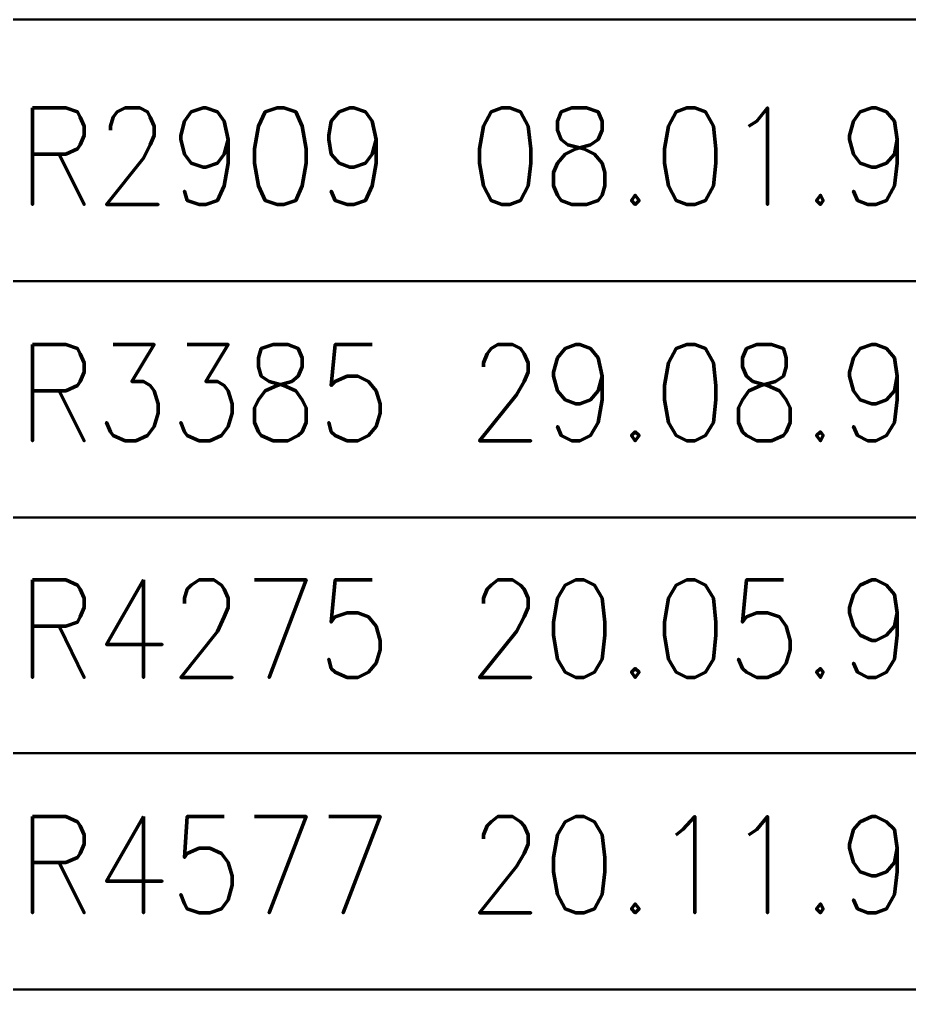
# Model space of a CAD drawing. Header units: millimetres. Extents: x 20 to 2064, y 18 to 2964.
# Drawn here: x 259.1 to 495, y 2706.7 to 2963.8 of the extents above; entities that cross this region are included whole.
import ezdxf

# ---------------------------------------------------------------- set-up
doc = ezdxf.new("R2010")
doc.units = ezdxf.units.MM
doc.header["$MEASUREMENT"] = 0
doc.layers.get('0').update_dxf_attribs({"linetype": 'CONTINUOUS'})

msp = doc.modelspace()

# ---------------------------------------------------------------- linework, layer by layer
at = {"color": 0, "linetype": 'Continuous', "lineweight": 40, "true_color": 0x000007}
for points in [[(66.47, 2963.75), (2017.37, 2963.75)], [(151.22, 2894.39), (1257.9, 2894.39)], [(151.22, 2831.73), (1257.9, 2831.73)], [(151.22, 2769.33), (1257.9, 2769.33)], [(66.47, 2706.68), (2017.37, 2706.68)]]:
    msp.add_lwpolyline(points, close=True, dxfattribs=at)
at = {"color": 0, "linetype": 'Continuous', "lineweight": 158, "true_color": 0x000007}
for points in [[(262.62, 2940.33), (262.62, 2914.75)], [(262.62, 2940.33), (271.38, 2940.33)], [(271.38, 2940.33), (271.38, 2940.33)], [(271.38, 2940.33), (274.52, 2939.28)], [(274.52, 2939.28), (274.52, 2939.28)], [(274.52, 2939.28), (275.22, 2937.88)], [(283.99, 2937.88), (285.04, 2939.28)], [(285.04, 2939.28), (287.14, 2940.33)], [(285.04, 2939.28), (285.04, 2939.28)], [(287.14, 2940.33), (287.14, 2940.33)], [(287.14, 2940.33), (290.99, 2940.33)], [(290.99, 2940.33), (290.99, 2940.33)], [(290.99, 2940.33), (293.09, 2939.28)], [(293.09, 2939.28), (293.09, 2939.28)], [(293.09, 2939.28), (293.8, 2937.88)], [(302.9, 2936.83), (304.65, 2939.28)], [(304.65, 2939.28), (307.8, 2940.33)], [(304.65, 2939.28), (304.65, 2939.28)], [(307.8, 2940.33), (307.8, 2940.33)], [(307.8, 2940.33), (308.51, 2940.33)], [(308.51, 2940.33), (308.51, 2940.33)], [(308.51, 2940.33), (311.65, 2939.28)], [(311.65, 2939.28), (311.65, 2939.28)], [(311.65, 2939.28), (313.41, 2936.83)], [(324.27, 2939.28), (322.51, 2935.43)], [(327.43, 2940.33), (324.27, 2939.28)], [(324.27, 2939.28), (324.27, 2939.28)], [(329.17, 2940.33), (327.43, 2940.33)], [(327.43, 2940.33), (327.43, 2940.33)], [(332.33, 2939.28), (329.17, 2940.33)], [(329.17, 2940.33), (329.17, 2940.33)], [(334.07, 2935.43), (332.33, 2939.28)], [(332.33, 2939.28), (332.33, 2939.28)], [(341.78, 2936.83), (343.88, 2939.28)], [(343.88, 2939.28), (346.69, 2940.33)], [(343.88, 2939.28), (343.88, 2939.28)], [(346.69, 2940.33), (346.69, 2940.33)], [(346.69, 2940.33), (347.74, 2940.33)], [(347.74, 2940.33), (347.74, 2940.33)], [(347.74, 2940.33), (350.88, 2939.28)], [(350.88, 2939.28), (350.88, 2939.28)], [(350.88, 2939.28), (352.64, 2936.83)], [(384.17, 2939.28), (382.07, 2935.43)], [(386.98, 2940.33), (384.17, 2939.28)], [(384.17, 2939.28), (384.17, 2939.28)], [(389.07, 2940.33), (386.98, 2940.33)], [(386.98, 2940.33), (386.98, 2940.33)], [(391.88, 2939.28), (389.07, 2940.33)], [(389.07, 2940.33), (389.07, 2940.33)], [(393.98, 2935.43), (391.88, 2939.28)], [(391.88, 2939.28), (391.88, 2939.28)], [(402.74, 2939.28), (401.69, 2936.83)], [(405.54, 2940.33), (402.74, 2939.28)], [(402.74, 2939.28), (402.74, 2939.28)], [(409.4, 2940.33), (405.54, 2940.33)], [(405.54, 2940.33), (405.54, 2940.33)], [(412.54, 2939.28), (409.4, 2940.33)], [(409.4, 2940.33), (409.4, 2940.33)], [(413.59, 2936.83), (412.54, 2939.28)], [(412.54, 2939.28), (412.54, 2939.28)], [(433.22, 2939.28), (431.11, 2935.43)], [(436.01, 2940.33), (433.22, 2939.28)], [(433.22, 2939.28), (433.22, 2939.28)], [(438.12, 2940.33), (436.01, 2940.33)], [(436.01, 2940.33), (436.01, 2940.33)], [(440.93, 2939.28), (438.12, 2940.33)], [(438.12, 2940.33), (438.12, 2940.33)], [(443.03, 2935.43), (440.93, 2939.28)], [(440.93, 2939.28), (440.93, 2939.28)], [(454.59, 2936.83), (457.38, 2940.33)], [(457.38, 2940.33), (457.38, 2940.33)], [(457.38, 2940.33), (457.38, 2914.75)], [(480.16, 2936.83), (481.91, 2939.28)], [(481.91, 2939.28), (485.06, 2940.33)], [(481.91, 2939.28), (481.91, 2939.28)], [(485.06, 2940.33), (485.06, 2940.33)], [(485.06, 2940.33), (486.11, 2940.33)], [(486.11, 2940.33), (486.11, 2940.33)], [(486.11, 2940.33), (488.91, 2939.28)], [(488.91, 2939.28), (488.91, 2939.28)], [(488.91, 2939.28), (491.01, 2936.83)], [(275.22, 2937.88), (275.22, 2937.88)], [(275.22, 2937.88), (276.28, 2935.43)], [(283.28, 2935.43), (283.99, 2937.88)], [(283.99, 2937.88), (283.99, 2937.88)], [(293.8, 2937.88), (293.8, 2937.88)], [(293.8, 2937.88), (294.83, 2935.43)], [(301.85, 2932.98), (302.9, 2936.83)], [(302.9, 2936.83), (302.9, 2936.83)], [(313.41, 2936.83), (313.41, 2936.83)], [(313.41, 2936.83), (314.46, 2931.93)], [(341.09, 2932.98), (341.78, 2936.83)], [(341.78, 2936.83), (341.78, 2936.83)], [(352.64, 2936.83), (352.64, 2936.83)], [(352.64, 2936.83), (353.7, 2931.93)], [(401.69, 2936.83), (401.69, 2936.83)], [(401.69, 2936.83), (401.69, 2934.38)], [(413.59, 2934.38), (413.59, 2936.83)], [(413.59, 2936.83), (413.59, 2936.83)], [(452.48, 2935.43), (454.59, 2936.83)], [(454.59, 2936.83), (454.59, 2936.83)], [(479.11, 2932.98), (480.16, 2936.83)], [(480.16, 2936.83), (480.16, 2936.83)], [(491.01, 2936.83), (491.01, 2936.83)], [(491.01, 2936.83), (491.72, 2931.93)], [(276.28, 2935.43), (276.28, 2935.43)], [(276.28, 2935.43), (276.28, 2932.98)], [(283.28, 2934.38), (283.28, 2935.43)], [(283.28, 2935.43), (283.28, 2935.43)], [(294.83, 2935.43), (294.83, 2935.43)], [(294.83, 2935.43), (294.83, 2932.98)], [(322.51, 2935.43), (321.46, 2929.47)], [(322.51, 2935.43), (322.51, 2935.43)], [(335.12, 2929.47), (334.07, 2935.43)], [(334.07, 2935.43), (334.07, 2935.43)], [(382.07, 2935.43), (381.01, 2929.47)], [(382.07, 2935.43), (382.07, 2935.43)], [(394.67, 2929.47), (393.98, 2935.43)], [(393.98, 2935.43), (393.98, 2935.43)], [(401.69, 2934.38), (401.69, 2934.38)], [(401.69, 2934.38), (402.74, 2931.93)], [(412.54, 2931.93), (413.59, 2934.38)], [(413.59, 2934.38), (413.59, 2934.38)], [(431.11, 2935.43), (430.06, 2929.47)], [(431.11, 2935.43), (431.11, 2935.43)], [(443.72, 2929.47), (443.03, 2935.43)], [(443.03, 2935.43), (443.03, 2935.43)], [(276.28, 2932.98), (275.22, 2930.52)], [(276.28, 2932.98), (276.28, 2932.98)], [(294.83, 2932.98), (293.8, 2930.52)], [(294.83, 2932.98), (294.83, 2932.98)], [(301.85, 2931.93), (301.85, 2932.98)], [(301.85, 2932.98), (301.85, 2932.98)], [(302.9, 2928.07), (301.85, 2931.93)], [(301.85, 2931.93), (301.85, 2931.93)], [(314.46, 2931.93), (313.41, 2928.07)], [(314.46, 2931.93), (314.46, 2931.93)], [(314.46, 2931.93), (314.46, 2925.62)], [(341.09, 2931.93), (341.09, 2932.98)], [(341.09, 2932.98), (341.09, 2932.98)], [(341.78, 2928.07), (341.09, 2931.93)], [(341.09, 2931.93), (341.09, 2931.93)], [(353.7, 2931.93), (352.64, 2928.07)], [(353.7, 2931.93), (353.7, 2931.93)], [(353.7, 2931.93), (353.7, 2925.62)], [(402.74, 2931.93), (402.74, 2931.93)], [(402.74, 2931.93), (404.49, 2930.52)], [(410.45, 2930.52), (412.54, 2931.93)], [(412.54, 2931.93), (412.54, 2931.93)], [(479.11, 2931.93), (479.11, 2932.98)], [(479.11, 2932.98), (479.11, 2932.98)], [(480.16, 2928.07), (479.11, 2931.93)], [(479.11, 2931.93), (479.11, 2931.93)], [(491.72, 2931.93), (491.01, 2928.07)], [(491.72, 2931.93), (491.72, 2931.93)], [(491.72, 2931.93), (491.72, 2925.62)], [(274.52, 2929.47), (271.38, 2928.07)], [(275.22, 2930.52), (274.52, 2929.47)], [(274.52, 2929.47), (274.52, 2929.47)], [(275.22, 2930.52), (275.22, 2930.52)], [(293.8, 2930.52), (292.04, 2927.02)], [(293.8, 2930.52), (293.8, 2930.52)], [(321.46, 2929.47), (321.46, 2929.47)], [(321.46, 2929.47), (321.46, 2925.62)], [(335.12, 2925.62), (335.12, 2929.47)], [(335.12, 2929.47), (335.12, 2929.47)], [(381.01, 2929.47), (381.01, 2929.47)], [(381.01, 2929.47), (381.01, 2925.62)], [(394.67, 2925.62), (394.67, 2929.47)], [(394.67, 2929.47), (394.67, 2929.47)], [(403.8, 2928.07), (406.59, 2929.47)], [(404.49, 2930.52), (404.49, 2930.52)], [(404.49, 2930.52), (408.69, 2929.47)], [(406.59, 2929.47), (410.45, 2930.52)], [(406.59, 2929.47), (406.59, 2929.47)], [(408.69, 2929.47), (408.69, 2929.47)], [(408.69, 2929.47), (411.49, 2928.07)], [(410.45, 2930.52), (410.45, 2930.52)], [(430.06, 2929.47), (430.06, 2929.47)], [(430.06, 2929.47), (430.06, 2925.62)], [(443.72, 2925.62), (443.72, 2929.47)], [(443.72, 2929.47), (443.72, 2929.47)], [(271.38, 2928.07), (262.62, 2928.07)], [(262.62, 2928.07), (262.62, 2928.07)], [(269.62, 2928.07), (276.28, 2914.75)], [(271.38, 2928.07), (271.38, 2928.07)], [(292.04, 2927.02), (282.23, 2914.75)], [(292.04, 2927.02), (292.04, 2927.02)], [(304.65, 2925.62), (302.9, 2928.07)], [(302.9, 2928.07), (302.9, 2928.07)], [(307.8, 2924.57), (304.65, 2925.62)], [(304.65, 2925.62), (304.65, 2925.62)], [(311.65, 2925.62), (308.51, 2924.57)], [(313.41, 2928.07), (311.65, 2925.62)], [(311.65, 2925.62), (311.65, 2925.62)], [(313.41, 2928.07), (313.41, 2928.07)], [(314.46, 2925.62), (313.41, 2919.67)], [(314.46, 2925.62), (314.46, 2925.62)], [(321.46, 2925.62), (321.46, 2925.62)], [(321.46, 2925.62), (322.51, 2919.67)], [(334.07, 2919.67), (335.12, 2925.62)], [(335.12, 2925.62), (335.12, 2925.62)], [(343.88, 2925.62), (341.78, 2928.07)], [(341.78, 2928.07), (341.78, 2928.07)], [(346.69, 2924.57), (343.88, 2925.62)], [(343.88, 2925.62), (343.88, 2925.62)], [(350.88, 2925.62), (347.74, 2924.57)], [(352.64, 2928.07), (350.88, 2925.62)], [(350.88, 2925.62), (350.88, 2925.62)], [(352.64, 2928.07), (352.64, 2928.07)], [(353.7, 2925.62), (352.64, 2919.67)], [(353.7, 2925.62), (353.7, 2925.62)], [(381.01, 2925.62), (381.01, 2925.62)], [(381.01, 2925.62), (382.07, 2919.67)], [(393.98, 2919.67), (394.67, 2925.62)], [(394.67, 2925.62), (394.67, 2925.62)], [(400.64, 2923.17), (401.69, 2925.62)], [(401.69, 2925.62), (403.8, 2928.07)], [(401.69, 2925.62), (401.69, 2925.62)], [(403.8, 2928.07), (403.8, 2928.07)], [(411.49, 2928.07), (411.49, 2928.07)], [(411.49, 2928.07), (413.59, 2925.62)], [(413.59, 2925.62), (413.59, 2925.62)], [(413.59, 2925.62), (414.3, 2923.17)], [(430.06, 2925.62), (430.06, 2925.62)], [(430.06, 2925.62), (431.11, 2919.67)], [(443.03, 2919.67), (443.72, 2925.62)], [(443.72, 2925.62), (443.72, 2925.62)], [(481.91, 2925.62), (480.16, 2928.07)], [(480.16, 2928.07), (480.16, 2928.07)], [(485.06, 2924.57), (481.91, 2925.62)], [(481.91, 2925.62), (481.91, 2925.62)], [(488.91, 2925.62), (486.11, 2924.57)], [(491.01, 2928.07), (488.91, 2925.62)], [(488.91, 2925.62), (488.91, 2925.62)], [(491.01, 2928.07), (491.01, 2928.07)], [(491.72, 2925.62), (491.01, 2919.67)], [(491.72, 2925.62), (491.72, 2925.62)], [(308.51, 2924.57), (307.8, 2924.57)], [(307.8, 2924.57), (307.8, 2924.57)], [(308.51, 2924.57), (308.51, 2924.57)], [(347.74, 2924.57), (346.69, 2924.57)], [(346.69, 2924.57), (346.69, 2924.57)], [(347.74, 2924.57), (347.74, 2924.57)], [(400.64, 2919.67), (400.64, 2923.17)], [(400.64, 2923.17), (400.64, 2923.17)], [(414.3, 2923.17), (414.3, 2923.17)], [(414.3, 2923.17), (414.3, 2919.67)], [(486.11, 2924.57), (485.06, 2924.57)], [(485.06, 2924.57), (485.06, 2924.57)], [(486.11, 2924.57), (486.11, 2924.57)], [(303.59, 2915.81), (302.9, 2918.26)], [(302.9, 2918.26), (302.9, 2918.26)], [(313.41, 2919.67), (311.65, 2915.81)], [(313.41, 2919.67), (313.41, 2919.67)], [(322.51, 2919.67), (322.51, 2919.67)], [(322.51, 2919.67), (324.27, 2915.81)], [(332.33, 2915.81), (334.07, 2919.67)], [(334.07, 2919.67), (334.07, 2919.67)], [(342.83, 2915.81), (341.78, 2918.26)], [(341.78, 2918.26), (341.78, 2918.26)], [(352.64, 2919.67), (350.88, 2915.81)], [(352.64, 2919.67), (352.64, 2919.67)], [(382.07, 2919.67), (382.07, 2919.67)], [(382.07, 2919.67), (384.17, 2915.81)], [(391.88, 2915.81), (393.98, 2919.67)], [(393.98, 2919.67), (393.98, 2919.67)], [(401.69, 2917.2), (400.64, 2919.67)], [(400.64, 2919.67), (400.64, 2919.67)], [(414.3, 2919.67), (413.59, 2917.2)], [(414.3, 2919.67), (414.3, 2919.67)], [(431.11, 2919.67), (431.11, 2919.67)], [(431.11, 2919.67), (433.22, 2915.81)], [(440.93, 2915.81), (443.03, 2919.67)], [(443.03, 2919.67), (443.03, 2919.67)], [(481.21, 2915.81), (480.16, 2918.26)], [(480.16, 2918.26), (480.16, 2918.26)], [(491.01, 2919.67), (488.91, 2915.81)], [(491.01, 2919.67), (491.01, 2919.67)], [(306.75, 2914.75), (303.59, 2915.81)], [(303.59, 2915.81), (303.59, 2915.81)], [(311.65, 2915.81), (308.51, 2914.75)], [(311.65, 2915.81), (311.65, 2915.81)], [(324.27, 2915.81), (324.27, 2915.81)], [(324.27, 2915.81), (327.43, 2914.75)], [(329.17, 2914.75), (332.33, 2915.81)], [(332.33, 2915.81), (332.33, 2915.81)], [(345.99, 2914.75), (342.83, 2915.81)], [(342.83, 2915.81), (342.83, 2915.81)], [(350.88, 2915.81), (347.74, 2914.75)], [(350.88, 2915.81), (350.88, 2915.81)], [(384.17, 2915.81), (384.17, 2915.81)], [(384.17, 2915.81), (386.98, 2914.75)], [(389.07, 2914.75), (391.88, 2915.81)], [(391.88, 2915.81), (391.88, 2915.81)], [(402.74, 2915.81), (401.69, 2917.2)], [(401.69, 2917.2), (401.69, 2917.2)], [(405.54, 2914.75), (402.74, 2915.81)], [(402.74, 2915.81), (402.74, 2915.81)], [(412.54, 2915.81), (409.4, 2914.75)], [(413.59, 2917.2), (412.54, 2915.81)], [(412.54, 2915.81), (412.54, 2915.81)], [(413.59, 2917.2), (413.59, 2917.2)], [(422.35, 2917.2), (421.3, 2915.81)], [(421.3, 2915.81), (421.3, 2915.81)], [(421.3, 2915.81), (422.35, 2914.75)], [(423.41, 2915.81), (422.35, 2917.2)], [(422.35, 2917.2), (422.35, 2917.2)], [(422.35, 2914.75), (423.41, 2915.81)], [(423.41, 2915.81), (423.41, 2915.81)], [(433.22, 2915.81), (433.22, 2915.81)], [(433.22, 2915.81), (436.01, 2914.75)], [(438.12, 2914.75), (440.93, 2915.81)], [(440.93, 2915.81), (440.93, 2915.81)], [(471.4, 2917.2), (470.35, 2915.81)], [(470.35, 2915.81), (470.35, 2915.81)], [(470.35, 2915.81), (471.4, 2914.75)], [(472.11, 2915.81), (471.4, 2917.2)], [(471.4, 2917.2), (471.4, 2917.2)], [(471.4, 2914.75), (472.11, 2915.81)], [(472.11, 2915.81), (472.11, 2915.81)], [(484.01, 2914.75), (481.21, 2915.81)], [(481.21, 2915.81), (481.21, 2915.81)], [(488.91, 2915.81), (486.11, 2914.75)], [(488.91, 2915.81), (488.91, 2915.81)], [(262.62, 2914.75), (262.62, 2914.75)], [(276.28, 2914.75), (276.28, 2914.75)], [(282.23, 2914.75), (282.23, 2914.75)], [(282.23, 2914.75), (295.89, 2914.75)], [(295.89, 2914.75), (295.89, 2914.75)], [(308.51, 2914.75), (306.75, 2914.75)], [(306.75, 2914.75), (306.75, 2914.75)], [(308.51, 2914.75), (308.51, 2914.75)], [(327.43, 2914.75), (327.43, 2914.75)], [(327.43, 2914.75), (329.17, 2914.75)], [(329.17, 2914.75), (329.17, 2914.75)], [(347.74, 2914.75), (345.99, 2914.75)], [(345.99, 2914.75), (345.99, 2914.75)], [(347.74, 2914.75), (347.74, 2914.75)], [(386.98, 2914.75), (386.98, 2914.75)], [(386.98, 2914.75), (389.07, 2914.75)], [(389.07, 2914.75), (389.07, 2914.75)], [(409.4, 2914.75), (405.54, 2914.75)], [(405.54, 2914.75), (405.54, 2914.75)], [(409.4, 2914.75), (409.4, 2914.75)], [(422.35, 2914.75), (422.35, 2914.75)], [(436.01, 2914.75), (436.01, 2914.75)], [(436.01, 2914.75), (438.12, 2914.75)], [(438.12, 2914.75), (438.12, 2914.75)], [(457.38, 2914.75), (457.38, 2914.75)], [(471.4, 2914.75), (471.4, 2914.75)], [(486.11, 2914.75), (484.01, 2914.75)], [(484.01, 2914.75), (484.01, 2914.75)], [(486.11, 2914.75), (486.11, 2914.75)], [(262.62, 2877.62), (262.62, 2852.05)], [(262.62, 2877.62), (271.38, 2877.62)], [(271.38, 2877.62), (271.38, 2877.62)], [(271.38, 2877.62), (274.52, 2876.57)], [(283.99, 2877.62), (294.83, 2877.62)], [(294.83, 2877.62), (288.88, 2867.81)], [(294.83, 2877.62), (294.83, 2877.62)], [(303.59, 2877.62), (314.46, 2877.62)], [(314.46, 2877.62), (308.51, 2867.81)], [(314.46, 2877.62), (314.46, 2877.62)], [(326.38, 2877.62), (323.22, 2876.57)], [(330.22, 2877.62), (326.38, 2877.62)], [(326.38, 2877.62), (326.38, 2877.62)], [(333.03, 2876.57), (330.22, 2877.62)], [(330.22, 2877.62), (330.22, 2877.62)], [(342.83, 2877.62), (341.78, 2866.76)], [(352.64, 2877.62), (342.83, 2877.62)], [(342.83, 2877.62), (342.83, 2877.62)], [(384.17, 2876.57), (385.93, 2877.62)], [(385.93, 2877.62), (385.93, 2877.62)], [(385.93, 2877.62), (389.77, 2877.62)], [(389.77, 2877.62), (389.77, 2877.62)], [(389.77, 2877.62), (391.88, 2876.57)], [(403.8, 2876.57), (406.59, 2877.62)], [(406.59, 2877.62), (406.59, 2877.62)], [(406.59, 2877.62), (407.64, 2877.62)], [(407.64, 2877.62), (407.64, 2877.62)], [(407.64, 2877.62), (410.45, 2876.57)], [(436.01, 2877.62), (433.22, 2876.57)], [(438.12, 2877.62), (436.01, 2877.62)], [(436.01, 2877.62), (436.01, 2877.62)], [(440.93, 2876.57), (438.12, 2877.62)], [(438.12, 2877.62), (438.12, 2877.62)], [(454.59, 2877.62), (451.78, 2876.57)], [(458.43, 2877.62), (454.59, 2877.62)], [(454.59, 2877.62), (454.59, 2877.62)], [(461.59, 2876.57), (458.43, 2877.62)], [(458.43, 2877.62), (458.43, 2877.62)], [(481.91, 2876.57), (485.06, 2877.62)], [(485.06, 2877.62), (485.06, 2877.62)], [(485.06, 2877.62), (486.11, 2877.62)], [(486.11, 2877.62), (486.11, 2877.62)], [(486.11, 2877.62), (488.91, 2876.57)], [(274.52, 2876.57), (274.52, 2876.57)], [(274.52, 2876.57), (275.22, 2875.17)], [(275.22, 2875.17), (275.22, 2875.17)], [(275.22, 2875.17), (276.28, 2872.72)], [(323.22, 2876.57), (322.51, 2874.12)], [(323.22, 2876.57), (323.22, 2876.57)], [(334.07, 2874.12), (333.03, 2876.57)], [(333.03, 2876.57), (333.03, 2876.57)], [(382.07, 2872.72), (383.12, 2875.17)], [(383.12, 2875.17), (384.17, 2876.57)], [(383.12, 2875.17), (383.12, 2875.17)], [(384.17, 2876.57), (384.17, 2876.57)], [(391.88, 2876.57), (391.88, 2876.57)], [(391.88, 2876.57), (392.93, 2875.17)], [(392.93, 2875.17), (392.93, 2875.17)], [(392.93, 2875.17), (393.98, 2872.72)], [(401.69, 2874.12), (403.8, 2876.57)], [(403.8, 2876.57), (403.8, 2876.57)], [(410.45, 2876.57), (410.45, 2876.57)], [(410.45, 2876.57), (412.54, 2874.12)], [(433.22, 2876.57), (431.11, 2872.72)], [(433.22, 2876.57), (433.22, 2876.57)], [(443.03, 2872.72), (440.93, 2876.57)], [(440.93, 2876.57), (440.93, 2876.57)], [(451.78, 2876.57), (450.72, 2874.12)], [(451.78, 2876.57), (451.78, 2876.57)], [(462.3, 2874.12), (461.59, 2876.57)], [(461.59, 2876.57), (461.59, 2876.57)], [(480.16, 2874.12), (481.91, 2876.57)], [(481.91, 2876.57), (481.91, 2876.57)], [(488.91, 2876.57), (488.91, 2876.57)], [(488.91, 2876.57), (491.01, 2874.12)], [(276.28, 2872.72), (276.28, 2872.72)], [(276.28, 2872.72), (276.28, 2870.28)], [(322.51, 2874.12), (322.51, 2874.12)], [(322.51, 2874.12), (322.51, 2871.67)], [(322.51, 2871.67), (322.51, 2871.67)], [(322.51, 2871.67), (323.22, 2869.22)], [(333.03, 2869.22), (334.07, 2871.67)], [(334.07, 2871.67), (334.07, 2874.12)], [(334.07, 2874.12), (334.07, 2874.12)], [(334.07, 2871.67), (334.07, 2871.67)], [(382.07, 2871.67), (382.07, 2872.72)], [(382.07, 2872.72), (382.07, 2872.72)], [(393.98, 2872.72), (393.98, 2872.72)], [(393.98, 2872.72), (393.98, 2870.28)], [(400.64, 2870.28), (401.69, 2874.12)], [(401.69, 2874.12), (401.69, 2874.12)], [(412.54, 2874.12), (412.54, 2874.12)], [(412.54, 2874.12), (413.59, 2869.22)], [(431.11, 2872.72), (430.06, 2866.76)], [(431.11, 2872.72), (431.11, 2872.72)], [(443.72, 2866.76), (443.03, 2872.72)], [(443.03, 2872.72), (443.03, 2872.72)], [(450.72, 2874.12), (450.72, 2874.12)], [(450.72, 2874.12), (450.72, 2871.67)], [(450.72, 2871.67), (450.72, 2871.67)], [(450.72, 2871.67), (451.78, 2869.22)], [(461.59, 2869.22), (462.3, 2871.67)], [(462.3, 2871.67), (462.3, 2874.12)], [(462.3, 2874.12), (462.3, 2874.12)], [(462.3, 2871.67), (462.3, 2871.67)], [(479.11, 2870.28), (480.16, 2874.12)], [(480.16, 2874.12), (480.16, 2874.12)], [(491.01, 2874.12), (491.01, 2874.12)], [(491.01, 2874.12), (491.72, 2869.22)], [(276.28, 2870.28), (275.22, 2867.81)], [(276.28, 2870.28), (276.28, 2870.28)], [(323.22, 2869.22), (323.22, 2869.22)], [(323.22, 2869.22), (325.32, 2867.81)], [(331.27, 2867.81), (333.03, 2869.22)], [(333.03, 2869.22), (333.03, 2869.22)], [(342.83, 2867.81), (345.99, 2869.22)], [(345.99, 2869.22), (345.99, 2869.22)], [(345.99, 2869.22), (348.8, 2869.22)], [(348.8, 2869.22), (348.8, 2869.22)], [(348.8, 2869.22), (351.59, 2867.81)], [(393.98, 2870.28), (392.93, 2867.81)], [(393.98, 2870.28), (393.98, 2870.28)], [(400.64, 2869.22), (400.64, 2870.28)], [(400.64, 2870.28), (400.64, 2870.28)], [(401.69, 2865.36), (400.64, 2869.22)], [(400.64, 2869.22), (400.64, 2869.22)], [(413.59, 2869.22), (412.54, 2865.36)], [(413.59, 2869.22), (413.59, 2869.22)], [(413.59, 2869.22), (413.59, 2862.91)], [(451.78, 2869.22), (451.78, 2869.22)], [(451.78, 2869.22), (453.53, 2867.81)], [(459.48, 2867.81), (461.59, 2869.22)], [(461.59, 2869.22), (461.59, 2869.22)], [(479.11, 2869.22), (479.11, 2870.28)], [(479.11, 2870.28), (479.11, 2870.28)], [(480.16, 2865.36), (479.11, 2869.22)], [(479.11, 2869.22), (479.11, 2869.22)], [(491.72, 2869.22), (491.01, 2865.36)], [(491.72, 2869.22), (491.72, 2869.22)], [(491.72, 2869.22), (491.72, 2862.91)], [(274.52, 2866.76), (271.38, 2865.36)], [(275.22, 2867.81), (274.52, 2866.76)], [(274.52, 2866.76), (274.52, 2866.76)], [(275.22, 2867.81), (275.22, 2867.81)], [(288.88, 2867.81), (288.88, 2867.81)], [(288.88, 2867.81), (292.04, 2867.81)], [(292.04, 2867.81), (292.04, 2867.81)], [(292.04, 2867.81), (293.8, 2866.76)], [(293.8, 2866.76), (293.8, 2866.76)], [(293.8, 2866.76), (294.83, 2865.36)], [(308.51, 2867.81), (308.51, 2867.81)], [(308.51, 2867.81), (311.65, 2867.81)], [(311.65, 2867.81), (311.65, 2867.81)], [(311.65, 2867.81), (313.41, 2866.76)], [(313.41, 2866.76), (313.41, 2866.76)], [(313.41, 2866.76), (314.46, 2865.36)], [(324.27, 2865.36), (327.43, 2866.76)], [(325.32, 2867.81), (325.32, 2867.81)], [(325.32, 2867.81), (329.17, 2866.76)], [(327.43, 2866.76), (331.27, 2867.81)], [(327.43, 2866.76), (327.43, 2866.76)], [(329.17, 2866.76), (329.17, 2866.76)], [(329.17, 2866.76), (332.33, 2865.36)], [(331.27, 2867.81), (331.27, 2867.81)], [(341.78, 2866.76), (342.83, 2867.81)], [(341.78, 2866.76), (341.78, 2866.76)], [(342.83, 2867.81), (342.83, 2867.81)], [(351.59, 2867.81), (351.59, 2867.81)], [(351.59, 2867.81), (353.7, 2865.36)], [(392.93, 2867.81), (390.83, 2864.31)], [(392.93, 2867.81), (392.93, 2867.81)], [(430.06, 2866.76), (430.06, 2866.76)], [(430.06, 2866.76), (430.06, 2862.91)], [(443.72, 2862.91), (443.72, 2866.76)], [(443.72, 2866.76), (443.72, 2866.76)], [(452.48, 2865.36), (455.64, 2866.76)], [(453.53, 2867.81), (453.53, 2867.81)], [(453.53, 2867.81), (457.38, 2866.76)], [(455.64, 2866.76), (459.48, 2867.81)], [(455.64, 2866.76), (455.64, 2866.76)], [(457.38, 2866.76), (457.38, 2866.76)], [(457.38, 2866.76), (460.54, 2865.36)], [(459.48, 2867.81), (459.48, 2867.81)], [(271.38, 2865.36), (262.62, 2865.36)], [(262.62, 2865.36), (262.62, 2865.36)], [(269.62, 2865.36), (276.28, 2852.05)], [(271.38, 2865.36), (271.38, 2865.36)], [(294.83, 2865.36), (294.83, 2865.36)], [(294.83, 2865.36), (295.89, 2861.86)], [(314.46, 2865.36), (314.46, 2865.36)], [(314.46, 2865.36), (315.51, 2861.86)], [(322.51, 2862.91), (324.27, 2865.36)], [(324.27, 2865.36), (324.27, 2865.36)], [(332.33, 2865.36), (332.33, 2865.36)], [(332.33, 2865.36), (334.07, 2862.91)], [(353.7, 2865.36), (353.7, 2865.36)], [(353.7, 2865.36), (354.75, 2861.86)], [(390.83, 2864.31), (381.01, 2852.05)], [(390.83, 2864.31), (390.83, 2864.31)], [(403.8, 2862.91), (401.69, 2865.36)], [(401.69, 2865.36), (401.69, 2865.36)], [(412.54, 2865.36), (410.45, 2862.91)], [(412.54, 2865.36), (412.54, 2865.36)], [(450.72, 2862.91), (452.48, 2865.36)], [(452.48, 2865.36), (452.48, 2865.36)], [(460.54, 2865.36), (460.54, 2865.36)], [(460.54, 2865.36), (462.3, 2862.91)], [(481.91, 2862.91), (480.16, 2865.36)], [(480.16, 2865.36), (480.16, 2865.36)], [(491.01, 2865.36), (488.91, 2862.91)], [(491.01, 2865.36), (491.01, 2865.36)], [(295.89, 2861.86), (295.89, 2861.86)], [(295.89, 2861.86), (295.89, 2859.41)], [(315.51, 2861.86), (315.51, 2861.86)], [(315.51, 2861.86), (315.51, 2859.41)], [(321.46, 2860.81), (322.51, 2862.91)], [(322.51, 2862.91), (322.51, 2862.91)], [(334.07, 2862.91), (334.07, 2862.91)], [(334.07, 2862.91), (335.12, 2860.81)], [(354.75, 2861.86), (354.75, 2861.86)], [(354.75, 2861.86), (354.75, 2859.41)], [(406.59, 2861.86), (403.8, 2862.91)], [(403.8, 2862.91), (403.8, 2862.91)], [(407.64, 2861.86), (406.59, 2861.86)], [(406.59, 2861.86), (406.59, 2861.86)], [(410.45, 2862.91), (407.64, 2861.86)], [(407.64, 2861.86), (407.64, 2861.86)], [(410.45, 2862.91), (410.45, 2862.91)], [(413.59, 2862.91), (412.54, 2856.96)], [(413.59, 2862.91), (413.59, 2862.91)], [(430.06, 2862.91), (430.06, 2862.91)], [(430.06, 2862.91), (431.11, 2856.96)], [(443.03, 2856.96), (443.72, 2862.91)], [(443.72, 2862.91), (443.72, 2862.91)], [(449.69, 2860.81), (450.72, 2862.91)], [(450.72, 2862.91), (450.72, 2862.91)], [(462.3, 2862.91), (462.3, 2862.91)], [(462.3, 2862.91), (463.35, 2860.81)], [(485.06, 2861.86), (481.91, 2862.91)], [(481.91, 2862.91), (481.91, 2862.91)], [(486.11, 2861.86), (485.06, 2861.86)], [(485.06, 2861.86), (485.06, 2861.86)], [(488.91, 2862.91), (486.11, 2861.86)], [(486.11, 2861.86), (486.11, 2861.86)], [(488.91, 2862.91), (488.91, 2862.91)], [(491.72, 2862.91), (491.01, 2856.96)], [(491.72, 2862.91), (491.72, 2862.91)], [(295.89, 2859.41), (294.83, 2855.91)], [(295.89, 2859.41), (295.89, 2859.41)], [(315.51, 2859.41), (314.46, 2855.91)], [(315.51, 2859.41), (315.51, 2859.41)], [(321.46, 2856.96), (321.46, 2860.81)], [(321.46, 2860.81), (321.46, 2860.81)], [(335.12, 2860.81), (335.12, 2860.81)], [(335.12, 2860.81), (335.12, 2856.96)], [(354.75, 2859.41), (353.7, 2855.91)], [(354.75, 2859.41), (354.75, 2859.41)], [(449.69, 2856.96), (449.69, 2860.81)], [(449.69, 2860.81), (449.69, 2860.81)], [(463.35, 2860.81), (463.35, 2860.81)], [(463.35, 2860.81), (463.35, 2856.96)], [(283.28, 2854.51), (282.23, 2856.96)], [(282.23, 2856.96), (282.23, 2856.96)], [(302.9, 2854.51), (301.85, 2856.96)], [(301.85, 2856.96), (301.85, 2856.96)], [(322.51, 2854.51), (321.46, 2856.96)], [(321.46, 2856.96), (321.46, 2856.96)], [(335.12, 2856.96), (334.07, 2854.51)], [(335.12, 2856.96), (335.12, 2856.96)], [(341.78, 2854.51), (341.09, 2856.96)], [(341.09, 2856.96), (341.09, 2856.96)], [(412.54, 2856.96), (410.45, 2853.46)], [(412.54, 2856.96), (412.54, 2856.96)], [(431.11, 2856.96), (431.11, 2856.96)], [(431.11, 2856.96), (433.22, 2853.46)], [(440.93, 2853.46), (443.03, 2856.96)], [(443.03, 2856.96), (443.03, 2856.96)], [(450.72, 2854.51), (449.69, 2856.96)], [(449.69, 2856.96), (449.69, 2856.96)], [(463.35, 2856.96), (462.3, 2854.51)], [(463.35, 2856.96), (463.35, 2856.96)], [(491.01, 2856.96), (488.91, 2853.46)], [(491.01, 2856.96), (491.01, 2856.96)], [(283.99, 2853.46), (283.28, 2854.51)], [(283.28, 2854.51), (283.28, 2854.51)], [(294.83, 2855.91), (293.09, 2853.46)], [(294.83, 2855.91), (294.83, 2855.91)], [(303.59, 2853.46), (302.9, 2854.51)], [(302.9, 2854.51), (302.9, 2854.51)], [(314.46, 2855.91), (312.7, 2853.46)], [(314.46, 2855.91), (314.46, 2855.91)], [(323.22, 2853.46), (322.51, 2854.51)], [(322.51, 2854.51), (322.51, 2854.51)], [(334.07, 2854.51), (333.03, 2853.46)], [(334.07, 2854.51), (334.07, 2854.51)], [(342.83, 2853.46), (341.78, 2854.51)], [(341.78, 2854.51), (341.78, 2854.51)], [(353.7, 2855.91), (351.59, 2853.46)], [(353.7, 2855.91), (353.7, 2855.91)], [(402.74, 2853.46), (401.69, 2855.91)], [(401.69, 2855.91), (401.69, 2855.91)], [(422.35, 2854.51), (421.3, 2853.46)], [(423.41, 2853.46), (422.35, 2854.51)], [(422.35, 2854.51), (422.35, 2854.51)], [(451.78, 2853.46), (450.72, 2854.51)], [(450.72, 2854.51), (450.72, 2854.51)], [(462.3, 2854.51), (461.59, 2853.46)], [(462.3, 2854.51), (462.3, 2854.51)], [(471.4, 2854.51), (470.35, 2853.46)], [(472.11, 2853.46), (471.4, 2854.51)], [(471.4, 2854.51), (471.4, 2854.51)], [(481.21, 2853.46), (480.16, 2855.91)], [(480.16, 2855.91), (480.16, 2855.91)], [(262.62, 2852.05), (262.62, 2852.05)], [(276.28, 2852.05), (276.28, 2852.05)], [(287.14, 2852.05), (283.99, 2853.46)], [(283.99, 2853.46), (283.99, 2853.46)], [(289.94, 2852.05), (287.14, 2852.05)], [(287.14, 2852.05), (287.14, 2852.05)], [(293.09, 2853.46), (289.94, 2852.05)], [(289.94, 2852.05), (289.94, 2852.05)], [(293.09, 2853.46), (293.09, 2853.46)], [(306.75, 2852.05), (303.59, 2853.46)], [(303.59, 2853.46), (303.59, 2853.46)], [(309.56, 2852.05), (306.75, 2852.05)], [(306.75, 2852.05), (306.75, 2852.05)], [(312.7, 2853.46), (309.56, 2852.05)], [(309.56, 2852.05), (309.56, 2852.05)], [(312.7, 2853.46), (312.7, 2853.46)], [(326.38, 2852.05), (323.22, 2853.46)], [(323.22, 2853.46), (323.22, 2853.46)], [(330.22, 2852.05), (326.38, 2852.05)], [(326.38, 2852.05), (326.38, 2852.05)], [(333.03, 2853.46), (330.22, 2852.05)], [(330.22, 2852.05), (330.22, 2852.05)], [(333.03, 2853.46), (333.03, 2853.46)], [(345.99, 2852.05), (342.83, 2853.46)], [(342.83, 2853.46), (342.83, 2853.46)], [(348.8, 2852.05), (345.99, 2852.05)], [(345.99, 2852.05), (345.99, 2852.05)], [(351.59, 2853.46), (348.8, 2852.05)], [(348.8, 2852.05), (348.8, 2852.05)], [(351.59, 2853.46), (351.59, 2853.46)], [(381.01, 2852.05), (381.01, 2852.05)], [(381.01, 2852.05), (394.67, 2852.05)], [(394.67, 2852.05), (394.67, 2852.05)], [(405.54, 2852.05), (402.74, 2853.46)], [(402.74, 2853.46), (402.74, 2853.46)], [(407.64, 2852.05), (405.54, 2852.05)], [(405.54, 2852.05), (405.54, 2852.05)], [(410.45, 2853.46), (407.64, 2852.05)], [(407.64, 2852.05), (407.64, 2852.05)], [(410.45, 2853.46), (410.45, 2853.46)], [(421.3, 2853.46), (421.3, 2853.46)], [(421.3, 2853.46), (422.35, 2852.05)], [(422.35, 2852.05), (423.41, 2853.46)], [(422.35, 2852.05), (422.35, 2852.05)], [(423.41, 2853.46), (423.41, 2853.46)], [(433.22, 2853.46), (433.22, 2853.46)], [(433.22, 2853.46), (436.01, 2852.05)], [(436.01, 2852.05), (436.01, 2852.05)], [(436.01, 2852.05), (438.12, 2852.05)], [(438.12, 2852.05), (440.93, 2853.46)], [(438.12, 2852.05), (438.12, 2852.05)], [(440.93, 2853.46), (440.93, 2853.46)], [(454.59, 2852.05), (451.78, 2853.46)], [(451.78, 2853.46), (451.78, 2853.46)], [(458.43, 2852.05), (454.59, 2852.05)], [(454.59, 2852.05), (454.59, 2852.05)], [(461.59, 2853.46), (458.43, 2852.05)], [(458.43, 2852.05), (458.43, 2852.05)], [(461.59, 2853.46), (461.59, 2853.46)], [(470.35, 2853.46), (470.35, 2853.46)], [(470.35, 2853.46), (471.4, 2852.05)], [(471.4, 2852.05), (472.11, 2853.46)], [(471.4, 2852.05), (471.4, 2852.05)], [(472.11, 2853.46), (472.11, 2853.46)], [(484.01, 2852.05), (481.21, 2853.46)], [(481.21, 2853.46), (481.21, 2853.46)], [(486.11, 2852.05), (484.01, 2852.05)], [(484.01, 2852.05), (484.01, 2852.05)], [(488.91, 2853.46), (486.11, 2852.05)], [(486.11, 2852.05), (486.11, 2852.05)], [(488.91, 2853.46), (488.91, 2853.46)], [(262.62, 2815.28), (262.62, 2789.34)], [(262.62, 2815.28), (271.38, 2815.28)], [(271.38, 2815.28), (271.38, 2815.28)], [(271.38, 2815.28), (274.52, 2813.86)], [(292.04, 2815.28), (282.23, 2798.1)], [(292.04, 2815.28), (292.04, 2789.34)], [(304.65, 2813.86), (306.75, 2815.28)], [(306.75, 2815.28), (306.75, 2815.28)], [(306.75, 2815.28), (310.61, 2815.28)], [(310.61, 2815.28), (310.61, 2815.28)], [(310.61, 2815.28), (312.7, 2813.86)], [(321.46, 2815.28), (335.12, 2815.28)], [(335.12, 2815.28), (325.32, 2789.34)], [(335.12, 2815.28), (335.12, 2815.28)], [(342.83, 2815.28), (341.78, 2804.07)], [(352.64, 2815.28), (342.83, 2815.28)], [(342.83, 2815.28), (342.83, 2815.28)], [(384.17, 2813.86), (385.93, 2815.28)], [(385.93, 2815.28), (385.93, 2815.28)], [(385.93, 2815.28), (389.77, 2815.28)], [(389.77, 2815.28), (389.77, 2815.28)], [(389.77, 2815.28), (391.88, 2813.86)], [(406.59, 2815.28), (403.8, 2813.86)], [(408.69, 2815.28), (406.59, 2815.28)], [(406.59, 2815.28), (406.59, 2815.28)], [(411.49, 2813.86), (408.69, 2815.28)], [(408.69, 2815.28), (408.69, 2815.28)], [(436.01, 2815.28), (433.22, 2813.86)], [(438.12, 2815.28), (436.01, 2815.28)], [(436.01, 2815.28), (436.01, 2815.28)], [(440.93, 2813.86), (438.12, 2815.28)], [(438.12, 2815.28), (438.12, 2815.28)], [(451.78, 2815.28), (450.72, 2804.07)], [(461.59, 2815.28), (451.78, 2815.28)], [(451.78, 2815.28), (451.78, 2815.28)], [(481.91, 2813.86), (485.06, 2815.28)], [(485.06, 2815.28), (485.06, 2815.28)], [(485.06, 2815.28), (486.11, 2815.28)], [(486.11, 2815.28), (486.11, 2815.28)], [(486.11, 2815.28), (488.91, 2813.86)], [(274.52, 2813.86), (274.52, 2813.86)], [(274.52, 2813.86), (275.22, 2812.81)], [(275.22, 2812.81), (275.22, 2812.81)], [(275.22, 2812.81), (276.28, 2810.36)], [(302.9, 2810.36), (303.59, 2812.81)], [(303.59, 2812.81), (304.65, 2813.86)], [(303.59, 2812.81), (303.59, 2812.81)], [(304.65, 2813.86), (304.65, 2813.86)], [(312.7, 2813.86), (312.7, 2813.86)], [(312.7, 2813.86), (313.41, 2812.81)], [(313.41, 2812.81), (313.41, 2812.81)], [(313.41, 2812.81), (314.46, 2810.36)], [(382.07, 2810.36), (383.12, 2812.81)], [(383.12, 2812.81), (384.17, 2813.86)], [(383.12, 2812.81), (383.12, 2812.81)], [(384.17, 2813.86), (384.17, 2813.86)], [(391.88, 2813.86), (391.88, 2813.86)], [(391.88, 2813.86), (392.93, 2812.81)], [(392.93, 2812.81), (392.93, 2812.81)], [(392.93, 2812.81), (393.98, 2810.36)], [(403.8, 2813.86), (401.69, 2810.36)], [(403.8, 2813.86), (403.8, 2813.86)], [(413.59, 2810.36), (411.49, 2813.86)], [(411.49, 2813.86), (411.49, 2813.86)], [(433.22, 2813.86), (431.11, 2810.36)], [(433.22, 2813.86), (433.22, 2813.86)], [(443.03, 2810.36), (440.93, 2813.86)], [(440.93, 2813.86), (440.93, 2813.86)], [(480.16, 2811.41), (481.91, 2813.86)], [(481.91, 2813.86), (481.91, 2813.86)], [(488.91, 2813.86), (488.91, 2813.86)], [(488.91, 2813.86), (491.01, 2811.41)], [(276.28, 2810.36), (276.28, 2810.36)], [(276.28, 2810.36), (276.28, 2807.91)], [(302.9, 2808.97), (302.9, 2810.36)], [(302.9, 2810.36), (302.9, 2810.36)], [(314.46, 2810.36), (314.46, 2810.36)], [(314.46, 2810.36), (314.46, 2807.91)], [(382.07, 2808.97), (382.07, 2810.36)], [(382.07, 2810.36), (382.07, 2810.36)], [(393.98, 2810.36), (393.98, 2810.36)], [(393.98, 2810.36), (393.98, 2807.91)], [(401.69, 2810.36), (400.64, 2804.07)], [(401.69, 2810.36), (401.69, 2810.36)], [(414.3, 2804.07), (413.59, 2810.36)], [(413.59, 2810.36), (413.59, 2810.36)], [(431.11, 2810.36), (430.06, 2804.07)], [(431.11, 2810.36), (431.11, 2810.36)], [(443.72, 2804.07), (443.03, 2810.36)], [(443.03, 2810.36), (443.03, 2810.36)], [(479.11, 2807.91), (480.16, 2811.41)], [(480.16, 2811.41), (480.16, 2811.41)], [(491.01, 2811.41), (491.01, 2811.41)], [(491.01, 2811.41), (491.72, 2806.52)], [(276.28, 2807.91), (275.22, 2805.46)], [(276.28, 2807.91), (276.28, 2807.91)], [(314.46, 2807.91), (313.41, 2805.46)], [(314.46, 2807.91), (314.46, 2807.91)], [(393.98, 2807.91), (392.93, 2805.46)], [(393.98, 2807.91), (393.98, 2807.91)], [(479.11, 2806.52), (479.11, 2807.91)], [(479.11, 2807.91), (479.11, 2807.91)], [(275.22, 2805.46), (274.52, 2804.07)], [(275.22, 2805.46), (275.22, 2805.46)], [(313.41, 2805.46), (311.65, 2801.6)], [(313.41, 2805.46), (313.41, 2805.46)], [(341.78, 2804.07), (342.83, 2805.46)], [(342.83, 2805.46), (345.99, 2806.52)], [(342.83, 2805.46), (342.83, 2805.46)], [(345.99, 2806.52), (345.99, 2806.52)], [(345.99, 2806.52), (348.8, 2806.52)], [(348.8, 2806.52), (348.8, 2806.52)], [(348.8, 2806.52), (351.59, 2805.46)], [(351.59, 2805.46), (351.59, 2805.46)], [(351.59, 2805.46), (353.7, 2803.01)], [(392.93, 2805.46), (390.83, 2801.6)], [(392.93, 2805.46), (392.93, 2805.46)], [(450.72, 2804.07), (451.78, 2805.46)], [(451.78, 2805.46), (454.59, 2806.52)], [(451.78, 2805.46), (451.78, 2805.46)], [(454.59, 2806.52), (454.59, 2806.52)], [(454.59, 2806.52), (457.38, 2806.52)], [(457.38, 2806.52), (457.38, 2806.52)], [(457.38, 2806.52), (460.54, 2805.46)], [(460.54, 2805.46), (460.54, 2805.46)], [(460.54, 2805.46), (462.3, 2803.01)], [(480.16, 2803.01), (479.11, 2806.52)], [(479.11, 2806.52), (479.11, 2806.52)], [(491.72, 2806.52), (491.01, 2803.01)], [(491.72, 2806.52), (491.72, 2806.52)], [(491.72, 2806.52), (491.72, 2800.55)], [(271.38, 2803.01), (262.62, 2803.01)], [(262.62, 2803.01), (262.62, 2803.01)], [(269.62, 2803.01), (276.28, 2789.34)], [(274.52, 2804.07), (271.38, 2803.01)], [(271.38, 2803.01), (271.38, 2803.01)], [(274.52, 2804.07), (274.52, 2804.07)], [(341.78, 2804.07), (341.78, 2804.07)], [(353.7, 2803.01), (353.7, 2803.01)], [(353.7, 2803.01), (354.75, 2799.15)], [(400.64, 2804.07), (400.64, 2804.07)], [(400.64, 2804.07), (400.64, 2800.55)], [(414.3, 2800.55), (414.3, 2804.07)], [(414.3, 2804.07), (414.3, 2804.07)], [(430.06, 2804.07), (430.06, 2804.07)], [(430.06, 2804.07), (430.06, 2800.55)], [(443.72, 2800.55), (443.72, 2804.07)], [(443.72, 2804.07), (443.72, 2804.07)], [(450.72, 2804.07), (450.72, 2804.07)], [(462.3, 2803.01), (462.3, 2803.01)], [(462.3, 2803.01), (463.35, 2799.15)], [(481.91, 2800.55), (480.16, 2803.01)], [(480.16, 2803.01), (480.16, 2803.01)], [(491.01, 2803.01), (488.91, 2800.55)], [(491.01, 2803.01), (491.01, 2803.01)], [(311.65, 2801.6), (301.85, 2789.34)], [(311.65, 2801.6), (311.65, 2801.6)], [(390.83, 2801.6), (381.01, 2789.34)], [(390.83, 2801.6), (390.83, 2801.6)], [(400.64, 2800.55), (400.64, 2800.55)], [(400.64, 2800.55), (401.69, 2794.25)], [(413.59, 2794.25), (414.3, 2800.55)], [(414.3, 2800.55), (414.3, 2800.55)], [(430.06, 2800.55), (430.06, 2800.55)], [(430.06, 2800.55), (431.11, 2794.25)], [(443.03, 2794.25), (443.72, 2800.55)], [(443.72, 2800.55), (443.72, 2800.55)], [(485.06, 2799.15), (481.91, 2800.55)], [(481.91, 2800.55), (481.91, 2800.55)], [(488.91, 2800.55), (486.11, 2799.15)], [(488.91, 2800.55), (488.91, 2800.55)], [(491.72, 2800.55), (491.01, 2794.25)], [(491.72, 2800.55), (491.72, 2800.55)], [(282.23, 2798.1), (282.23, 2798.1)], [(282.23, 2798.1), (296.94, 2798.1)], [(296.94, 2798.1), (296.94, 2798.1)], [(354.75, 2799.15), (354.75, 2799.15)], [(354.75, 2799.15), (354.75, 2796.7)], [(463.35, 2799.15), (463.35, 2799.15)], [(463.35, 2799.15), (463.35, 2796.7)], [(486.11, 2799.15), (485.06, 2799.15)], [(485.06, 2799.15), (485.06, 2799.15)], [(486.11, 2799.15), (486.11, 2799.15)], [(354.75, 2796.7), (353.7, 2793.2)], [(354.75, 2796.7), (354.75, 2796.7)], [(463.35, 2796.7), (462.3, 2793.2)], [(463.35, 2796.7), (463.35, 2796.7)], [(341.78, 2791.8), (341.09, 2794.25)], [(341.09, 2794.25), (341.09, 2794.25)], [(353.7, 2793.2), (351.59, 2790.75)], [(353.7, 2793.2), (353.7, 2793.2)], [(401.69, 2794.25), (401.69, 2794.25)], [(401.69, 2794.25), (403.8, 2790.75)], [(411.49, 2790.75), (413.59, 2794.25)], [(413.59, 2794.25), (413.59, 2794.25)], [(431.11, 2794.25), (431.11, 2794.25)], [(431.11, 2794.25), (433.22, 2790.75)], [(440.93, 2790.75), (443.03, 2794.25)], [(443.03, 2794.25), (443.03, 2794.25)], [(450.72, 2791.8), (449.69, 2794.25)], [(449.69, 2794.25), (449.69, 2794.25)], [(462.3, 2793.2), (460.54, 2790.75)], [(462.3, 2793.2), (462.3, 2793.2)], [(481.21, 2790.75), (480.16, 2793.2)], [(480.16, 2793.2), (480.16, 2793.2)], [(491.01, 2794.25), (488.91, 2790.75)], [(491.01, 2794.25), (491.01, 2794.25)], [(262.62, 2789.34), (262.62, 2789.34)], [(276.28, 2789.34), (276.28, 2789.34)], [(292.04, 2789.34), (292.04, 2789.34)], [(301.85, 2789.34), (301.85, 2789.34)], [(301.85, 2789.34), (315.51, 2789.34)], [(315.51, 2789.34), (315.51, 2789.34)], [(325.32, 2789.34), (325.32, 2789.34)], [(342.83, 2790.75), (341.78, 2791.8)], [(341.78, 2791.8), (341.78, 2791.8)], [(345.99, 2789.34), (342.83, 2790.75)], [(342.83, 2790.75), (342.83, 2790.75)], [(348.8, 2789.34), (345.99, 2789.34)], [(345.99, 2789.34), (345.99, 2789.34)], [(351.59, 2790.75), (348.8, 2789.34)], [(348.8, 2789.34), (348.8, 2789.34)], [(351.59, 2790.75), (351.59, 2790.75)], [(381.01, 2789.34), (381.01, 2789.34)], [(381.01, 2789.34), (394.67, 2789.34)], [(394.67, 2789.34), (394.67, 2789.34)], [(403.8, 2790.75), (403.8, 2790.75)], [(403.8, 2790.75), (406.59, 2789.34)], [(406.59, 2789.34), (406.59, 2789.34)], [(406.59, 2789.34), (408.69, 2789.34)], [(408.69, 2789.34), (411.49, 2790.75)], [(408.69, 2789.34), (408.69, 2789.34)], [(411.49, 2790.75), (411.49, 2790.75)], [(422.35, 2791.8), (421.3, 2790.75)], [(421.3, 2790.75), (421.3, 2790.75)], [(421.3, 2790.75), (422.35, 2789.34)], [(423.41, 2790.75), (422.35, 2791.8)], [(422.35, 2791.8), (422.35, 2791.8)], [(422.35, 2789.34), (423.41, 2790.75)], [(422.35, 2789.34), (422.35, 2789.34)], [(423.41, 2790.75), (423.41, 2790.75)], [(433.22, 2790.75), (433.22, 2790.75)], [(433.22, 2790.75), (436.01, 2789.34)], [(436.01, 2789.34), (436.01, 2789.34)], [(436.01, 2789.34), (438.12, 2789.34)], [(438.12, 2789.34), (440.93, 2790.75)], [(438.12, 2789.34), (438.12, 2789.34)], [(440.93, 2790.75), (440.93, 2790.75)], [(451.78, 2790.75), (450.72, 2791.8)], [(450.72, 2791.8), (450.72, 2791.8)], [(454.59, 2789.34), (451.78, 2790.75)], [(451.78, 2790.75), (451.78, 2790.75)], [(457.38, 2789.34), (454.59, 2789.34)], [(454.59, 2789.34), (454.59, 2789.34)], [(460.54, 2790.75), (457.38, 2789.34)], [(457.38, 2789.34), (457.38, 2789.34)], [(460.54, 2790.75), (460.54, 2790.75)], [(471.4, 2791.8), (470.35, 2790.75)], [(470.35, 2790.75), (470.35, 2790.75)], [(470.35, 2790.75), (471.4, 2789.34)], [(472.11, 2790.75), (471.4, 2791.8)], [(471.4, 2791.8), (471.4, 2791.8)], [(471.4, 2789.34), (472.11, 2790.75)], [(471.4, 2789.34), (471.4, 2789.34)], [(472.11, 2790.75), (472.11, 2790.75)], [(484.01, 2789.34), (481.21, 2790.75)], [(481.21, 2790.75), (481.21, 2790.75)], [(486.11, 2789.34), (484.01, 2789.34)], [(484.01, 2789.34), (484.01, 2789.34)], [(488.91, 2790.75), (486.11, 2789.34)], [(486.11, 2789.34), (486.11, 2789.34)], [(488.91, 2790.75), (488.91, 2790.75)], [(262.62, 2752.57), (262.62, 2726.99)], [(262.62, 2752.57), (271.38, 2752.57)], [(271.38, 2752.57), (271.38, 2752.57)], [(271.38, 2752.57), (274.52, 2751.16)], [(274.52, 2751.16), (274.52, 2751.16)], [(274.52, 2751.16), (275.22, 2750.1)], [(292.04, 2752.57), (282.23, 2735.39)], [(292.04, 2752.57), (292.04, 2726.99)], [(303.59, 2752.57), (302.9, 2741.7)], [(313.41, 2752.57), (303.59, 2752.57)], [(303.59, 2752.57), (303.59, 2752.57)], [(321.46, 2752.57), (335.12, 2752.57)], [(335.12, 2752.57), (325.32, 2726.99)], [(335.12, 2752.57), (335.12, 2752.57)], [(341.09, 2752.57), (354.75, 2752.57)], [(354.75, 2752.57), (344.93, 2726.99)], [(354.75, 2752.57), (354.75, 2752.57)], [(383.12, 2750.1), (384.17, 2751.16)], [(384.17, 2751.16), (385.93, 2752.57)], [(384.17, 2751.16), (384.17, 2751.16)], [(385.93, 2752.57), (385.93, 2752.57)], [(385.93, 2752.57), (389.77, 2752.57)], [(389.77, 2752.57), (389.77, 2752.57)], [(389.77, 2752.57), (391.88, 2751.16)], [(391.88, 2751.16), (391.88, 2751.16)], [(391.88, 2751.16), (392.93, 2750.1)], [(403.8, 2751.16), (401.69, 2747.65)], [(406.59, 2752.57), (403.8, 2751.16)], [(403.8, 2751.16), (403.8, 2751.16)], [(408.69, 2752.57), (406.59, 2752.57)], [(406.59, 2752.57), (406.59, 2752.57)], [(411.49, 2751.16), (408.69, 2752.57)], [(408.69, 2752.57), (408.69, 2752.57)], [(413.59, 2747.65), (411.49, 2751.16)], [(411.49, 2751.16), (411.49, 2751.16)], [(434.96, 2749.07), (438.12, 2752.57)], [(438.12, 2752.57), (438.12, 2752.57)], [(438.12, 2752.57), (438.12, 2726.99)], [(454.59, 2749.07), (457.38, 2752.57)], [(457.38, 2752.57), (457.38, 2752.57)], [(457.38, 2752.57), (457.38, 2726.99)], [(480.16, 2749.07), (481.91, 2751.16)], [(481.91, 2751.16), (485.06, 2752.57)], [(481.91, 2751.16), (481.91, 2751.16)], [(485.06, 2752.57), (485.06, 2752.57)], [(485.06, 2752.57), (486.11, 2752.57)], [(486.11, 2752.57), (486.11, 2752.57)], [(486.11, 2752.57), (488.91, 2751.16)], [(488.91, 2751.16), (488.91, 2751.16)], [(488.91, 2751.16), (491.01, 2749.07)], [(275.22, 2750.1), (275.22, 2750.1)], [(275.22, 2750.1), (276.28, 2747.65)], [(382.07, 2747.65), (383.12, 2750.1)], [(383.12, 2750.1), (383.12, 2750.1)], [(392.93, 2750.1), (392.93, 2750.1)], [(392.93, 2750.1), (393.98, 2747.65)], [(433.22, 2747.65), (434.96, 2749.07)], [(434.96, 2749.07), (434.96, 2749.07)], [(452.48, 2747.65), (454.59, 2749.07)], [(454.59, 2749.07), (454.59, 2749.07)], [(479.11, 2745.21), (480.16, 2749.07)], [(480.16, 2749.07), (480.16, 2749.07)], [(491.01, 2749.07), (491.01, 2749.07)], [(491.01, 2749.07), (491.72, 2744.15)], [(276.28, 2747.65), (276.28, 2747.65)], [(276.28, 2747.65), (276.28, 2745.21)], [(382.07, 2746.6), (382.07, 2747.65)], [(382.07, 2747.65), (382.07, 2747.65)], [(393.98, 2747.65), (393.98, 2747.65)], [(393.98, 2747.65), (393.98, 2745.21)], [(401.69, 2747.65), (400.64, 2741.7)], [(401.69, 2747.65), (401.69, 2747.65)], [(414.3, 2741.7), (413.59, 2747.65)], [(413.59, 2747.65), (413.59, 2747.65)], [(276.28, 2745.21), (275.22, 2742.76)], [(276.28, 2745.21), (276.28, 2745.21)], [(303.59, 2742.76), (306.75, 2744.15)], [(306.75, 2744.15), (306.75, 2744.15)], [(306.75, 2744.15), (309.56, 2744.15)], [(309.56, 2744.15), (309.56, 2744.15)], [(309.56, 2744.15), (312.7, 2742.76)], [(393.98, 2745.21), (392.93, 2742.76)], [(393.98, 2745.21), (393.98, 2745.21)], [(479.11, 2744.15), (479.11, 2745.21)], [(479.11, 2745.21), (479.11, 2745.21)], [(480.16, 2740.31), (479.11, 2744.15)], [(479.11, 2744.15), (479.11, 2744.15)], [(491.72, 2744.15), (491.01, 2740.31)], [(491.72, 2744.15), (491.72, 2744.15)], [(491.72, 2744.15), (491.72, 2737.86)], [(274.52, 2741.7), (271.38, 2740.31)], [(275.22, 2742.76), (274.52, 2741.7)], [(274.52, 2741.7), (274.52, 2741.7)], [(275.22, 2742.76), (275.22, 2742.76)], [(302.9, 2741.7), (303.59, 2742.76)], [(302.9, 2741.7), (302.9, 2741.7)], [(303.59, 2742.76), (303.59, 2742.76)], [(312.7, 2742.76), (312.7, 2742.76)], [(312.7, 2742.76), (314.46, 2740.31)], [(392.93, 2742.76), (390.83, 2739.25)], [(392.93, 2742.76), (392.93, 2742.76)], [(400.64, 2741.7), (400.64, 2741.7)], [(400.64, 2741.7), (400.64, 2737.86)], [(414.3, 2737.86), (414.3, 2741.7)], [(414.3, 2741.7), (414.3, 2741.7)], [(271.38, 2740.31), (262.62, 2740.31)], [(262.62, 2740.31), (262.62, 2740.31)], [(269.62, 2740.31), (276.28, 2726.99)], [(271.38, 2740.31), (271.38, 2740.31)], [(314.46, 2740.31), (314.46, 2740.31)], [(314.46, 2740.31), (315.51, 2736.81)], [(390.83, 2739.25), (381.01, 2726.99)], [(390.83, 2739.25), (390.83, 2739.25)], [(481.91, 2737.86), (480.16, 2740.31)], [(480.16, 2740.31), (480.16, 2740.31)], [(491.01, 2740.31), (488.91, 2737.86)], [(491.01, 2740.31), (491.01, 2740.31)], [(282.23, 2735.39), (282.23, 2735.39)], [(282.23, 2735.39), (296.94, 2735.39)], [(296.94, 2735.39), (296.94, 2735.39)], [(315.51, 2736.81), (315.51, 2736.81)], [(315.51, 2736.81), (315.51, 2734.34)], [(400.64, 2737.86), (400.64, 2737.86)], [(400.64, 2737.86), (401.69, 2731.89)], [(413.59, 2731.89), (414.3, 2737.86)], [(414.3, 2737.86), (414.3, 2737.86)], [(485.06, 2736.81), (481.91, 2737.86)], [(481.91, 2737.86), (481.91, 2737.86)], [(486.11, 2736.81), (485.06, 2736.81)], [(485.06, 2736.81), (485.06, 2736.81)], [(488.91, 2737.86), (486.11, 2736.81)], [(486.11, 2736.81), (486.11, 2736.81)], [(488.91, 2737.86), (488.91, 2737.86)], [(491.72, 2737.86), (491.01, 2731.89)], [(491.72, 2737.86), (491.72, 2737.86)], [(315.51, 2734.34), (314.46, 2730.49)], [(315.51, 2734.34), (315.51, 2734.34)], [(302.9, 2729.44), (301.85, 2731.89)], [(301.85, 2731.89), (301.85, 2731.89)], [(314.46, 2730.49), (312.7, 2728.04)], [(314.46, 2730.49), (314.46, 2730.49)], [(401.69, 2731.89), (401.69, 2731.89)], [(401.69, 2731.89), (403.8, 2728.04)], [(411.49, 2728.04), (413.59, 2731.89)], [(413.59, 2731.89), (413.59, 2731.89)], [(481.21, 2728.04), (480.16, 2730.49)], [(480.16, 2730.49), (480.16, 2730.49)], [(491.01, 2731.89), (488.91, 2728.04)], [(491.01, 2731.89), (491.01, 2731.89)], [(303.59, 2728.04), (302.9, 2729.44)], [(302.9, 2729.44), (302.9, 2729.44)], [(306.75, 2726.99), (303.59, 2728.04)], [(303.59, 2728.04), (303.59, 2728.04)], [(312.7, 2728.04), (309.56, 2726.99)], [(312.7, 2728.04), (312.7, 2728.04)], [(403.8, 2728.04), (403.8, 2728.04)], [(403.8, 2728.04), (406.59, 2726.99)], [(408.69, 2726.99), (411.49, 2728.04)], [(411.49, 2728.04), (411.49, 2728.04)], [(422.35, 2729.44), (421.3, 2728.04)], [(421.3, 2728.04), (421.3, 2728.04)], [(421.3, 2728.04), (422.35, 2726.99)], [(423.41, 2728.04), (422.35, 2729.44)], [(422.35, 2729.44), (422.35, 2729.44)], [(422.35, 2726.99), (423.41, 2728.04)], [(423.41, 2728.04), (423.41, 2728.04)], [(471.4, 2729.44), (470.35, 2728.04)], [(470.35, 2728.04), (470.35, 2728.04)], [(470.35, 2728.04), (471.4, 2726.99)], [(472.11, 2728.04), (471.4, 2729.44)], [(471.4, 2729.44), (471.4, 2729.44)], [(471.4, 2726.99), (472.11, 2728.04)], [(472.11, 2728.04), (472.11, 2728.04)], [(484.01, 2726.99), (481.21, 2728.04)], [(481.21, 2728.04), (481.21, 2728.04)], [(488.91, 2728.04), (486.11, 2726.99)], [(488.91, 2728.04), (488.91, 2728.04)], [(262.62, 2726.99), (262.62, 2726.99)], [(276.28, 2726.99), (276.28, 2726.99)], [(292.04, 2726.99), (292.04, 2726.99)], [(309.56, 2726.99), (306.75, 2726.99)], [(306.75, 2726.99), (306.75, 2726.99)], [(309.56, 2726.99), (309.56, 2726.99)], [(325.32, 2726.99), (325.32, 2726.99)], [(344.93, 2726.99), (344.93, 2726.99)], [(381.01, 2726.99), (381.01, 2726.99)], [(381.01, 2726.99), (394.67, 2726.99)], [(394.67, 2726.99), (394.67, 2726.99)], [(406.59, 2726.99), (406.59, 2726.99)], [(406.59, 2726.99), (408.69, 2726.99)], [(408.69, 2726.99), (408.69, 2726.99)], [(422.35, 2726.99), (422.35, 2726.99)], [(438.12, 2726.99), (438.12, 2726.99)], [(457.38, 2726.99), (457.38, 2726.99)], [(471.4, 2726.99), (471.4, 2726.99)], [(486.11, 2726.99), (484.01, 2726.99)], [(484.01, 2726.99), (484.01, 2726.99)], [(486.11, 2726.99), (486.11, 2726.99)]]:
    msp.add_lwpolyline(points, close=True, dxfattribs=at)

doc.saveas('drawing.dxf')
